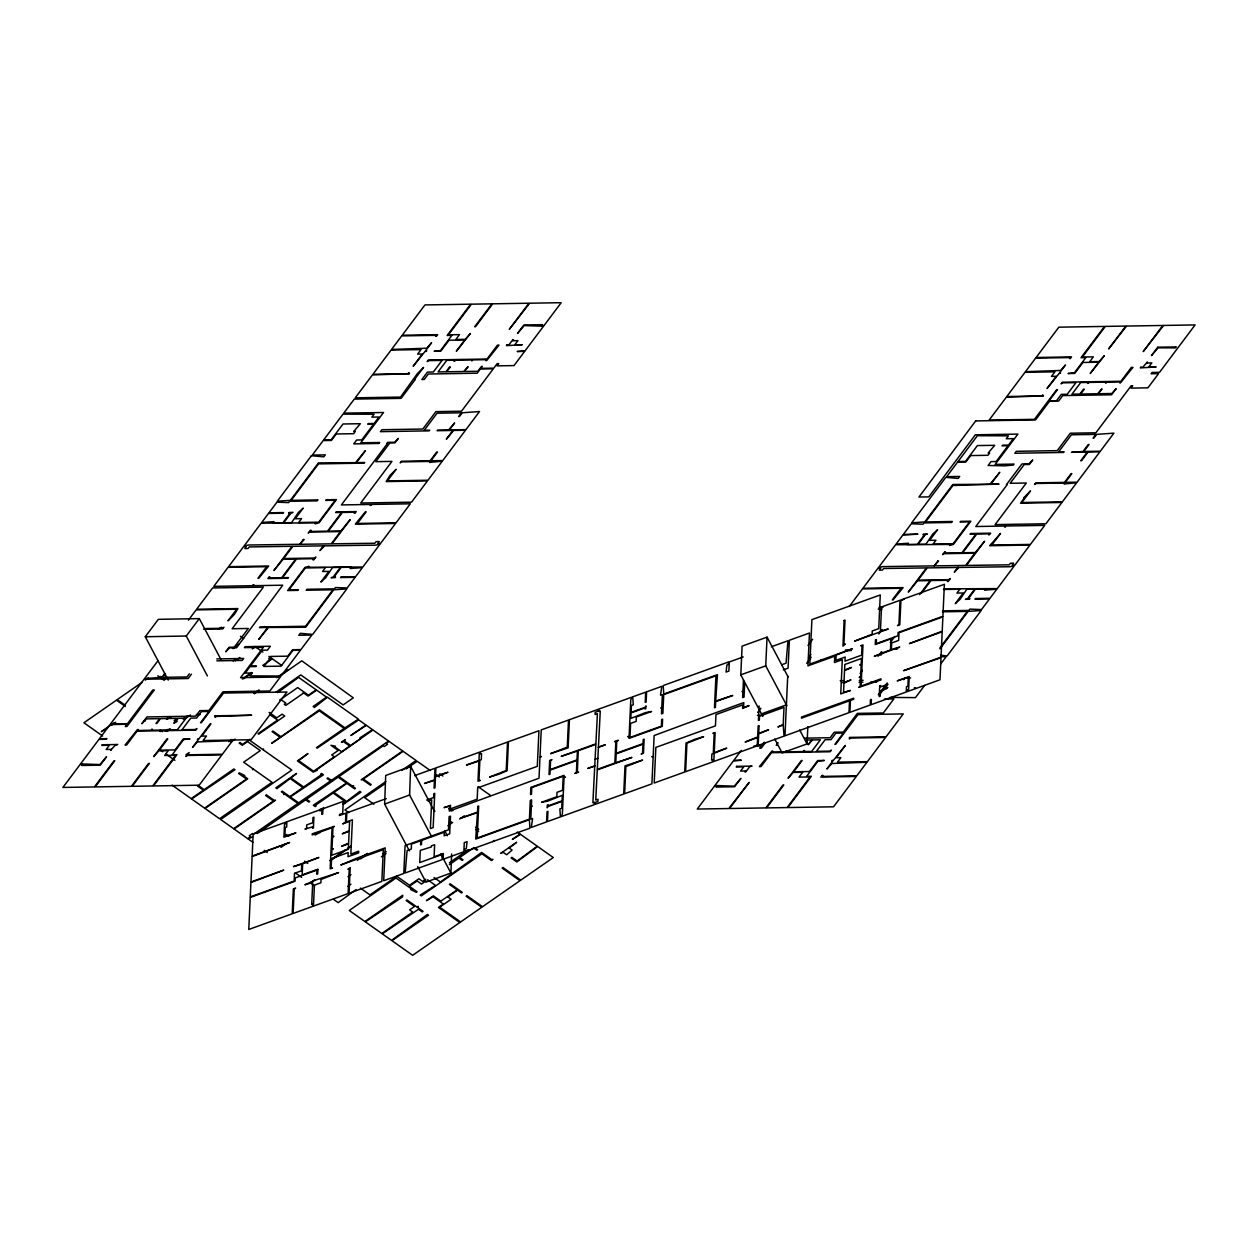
<?xml version="1.0" encoding="UTF-8"?>
<svg xmlns="http://www.w3.org/2000/svg" width="1258" height="1258" viewBox="0 0 1258 1258"><rect width="100%" height="100%" fill="white"/><g stroke="black" fill="none" stroke-linecap="round" stroke-linejoin="round"><path stroke-width="1.5" d="M409.432 850.927L384.633 804.098L385.703 775.478L410.658 766.389L434.529 811.473M431.62 836.633L409.589 795.009L410.658 766.389M417.687 866.526L425.959 882.141L450.914 873.052L451.622 853.962M762.82 716.478L740.789 674.854L742.094 646.156L767.05 637.13L788.168 677.024M743.462 679.918L742.943 691.24L742.016 691.57L742.912 691.79L742.66 697.592L744.044 697.089L744.642 683.833M759.077 705.974L758.417 720.409L759.345 720.063L759.518 716.211L784.001 707.358L783.215 724.482L777.884 726.951L783.199 725.033L784.048 736.119L758.165 745.475L758.7 733.87L768.669 729.734L758.731 733.32L759.093 725.599L758.165 725.929L757.662 736.968L745.161 742.031L757.63 737.518L757.253 745.805L713.821 761.499L714.198 753.212L726.699 748.148L714.23 752.661L715.142 732.502L712.846 733.335L714.198 733.383L713.27 753.542L711.886 754.045L711.603 760.115L712.987 759.612L712.893 761.829L685.626 771.673L686.947 743.242L703.599 736.669L694.841 739.295L686.035 743.022L684.714 772.003L654.207 783.026L655.843 747.409L715.456 725.882L715.975 714.56L742.77 704.873L742.613 708.474L749.108 705.581L743.557 707.578L743.793 702.609L715.142 712.956L654.129 735.537L653.169 756.247L651.786 756.75L653.154 756.797L651.896 783.86L624.644 793.704L625.886 766.641L642.539 760.084L625.006 765.87L623.716 794.034L595.065 804.381L595.16 802.447L597.927 801.456L598.037 799.239L595.742 800.072L597.267 769.927L631.925 757.41L615.775 762.694L616.184 753.856L642.98 744.186L642.571 753.023L641.171 754.061L643.483 753.227L644.127 739.154L643.2 739.484L643.011 743.635L616.216 753.306L616.766 741.166C622.616 738.556 610.743 742.692 615.838 741.497L614.847 763.024L597.298 769.377L600.27 711.006L598.887 711.509L598.997 709.025L631.799 697.184L630.761 699.998L629.11 736.166L627.726 736.669L629.079 736.716L629 738.367L662.274 726.353L662.604 719.183L661.677 719.513L661.378 726.133L629.959 737.487L630.604 723.397L636.139 721.4L636.344 716.981L651.597 711.478L645.637 712.547L630.824 718.428L631.076 712.909L644.945 707.908L644.898 709.009L645.81 708.679L645.952 705.911L644.977 707.358L631.107 712.358L631.422 705.455L633.277 704.794L632.727 696.838L645.668 692.167L645.197 702.389L646.125 702.058L646.596 691.837L661.834 686.333L660.529 695.218L662.368 694.558L661.787 707.248L660.843 708.144L661.755 707.798L661.488 713.884L662.872 713.38L663.737 694.605L715.944 675.75L714.465 707.767L715.393 707.436L715.66 701.634L732.754 695.47L715.692 701.083L717.422 674.665L663.752 694.054L663.233 685.547L728.382 662.023L728.272 664.507L726.888 665.01L726.055 672.087L728.885 671.08L729.294 661.96L743.163 656.959M786.848 705.738L765.729 665.844L767.05 637.13M787.712 676.159L784.976 735.788L848.961 712.673L849.512 700.8L801.456 718.161L801.503 717.06L853.726 698.206L853.663 699.306L850.439 700.47L849.889 712.342L870.221 704.999L870.457 699.747L871.385 699.417L871.149 704.669L906.263 691.979L906.499 686.742L907.883 686.239L908.292 677.402L897.221 680.861L909.235 676.521L908.638 689.494L907.254 689.997L907.175 691.648L939.993 679.792L941 657.714L903.606 670.671L941.031 657.163L942.195 631.768L909.392 643.609L942.226 631.202L942.887 616.845L898.983 632.711L898.637 640.432L891.702 642.948L891.387 649.568L899.69 647.115L874.279 656.299L890.475 649.899L890.979 638.86L875.269 644.536L875.489 639.835L876.401 639.504L876.213 643.64L897.929 635.809L898.086 632.491L942.902 616.294L944.381 584.278L900.948 599.956L899.8 624.817L897.489 625.651L898.904 624.597L900.02 600.302L880.616 607.299L880.506 609.784L881.418 609.454L880.427 631.264L888.258 628.984L854.528 641.171L872.109 634.268L872.25 630.966L878.729 628.623L880.27 594.94L811.897 619.644L809.853 664.082L852.358 648.735L836.161 655.135L835.925 660.371L845.156 657.038L844.967 661.173L861.604 655.166L862.029 645.779L860.676 645.731L862.988 644.898L861.085 686.035L880.962 678.848L880.915 679.965L858.758 687.418L860.173 686.365L860.598 676.977L859.214 677.48L860.629 676.427L861.164 664.554L859.78 665.057L861.195 664.004L861.447 658.484L844.81 664.491L844.558 670.011L851.493 667.511L844.543 670.561L843.992 682.434L850.927 679.933L843.961 682.984L843.536 692.372L850.439 690.422L840.737 693.929L842.31 659.695L834.463 662.526L834.746 656.189L807.95 665.859L809.46 633.01L789.364 640.275L788.074 668.155L783.231 669.901M774.755 739.028L782.099 752.897L807.054 743.887L807.84 726.668M168.242 680.091L145.283 636.737L158.335 619.329L199.314 618.621L221.345 660.246M145.283 636.737L186.263 636.029L199.314 618.621M158.131 660.529L144.576 678.597L161.842 677.354L164.625 673.643L165.411 673.628L162.628 677.339L187.049 676.946L189.376 673.832M188.433 620.147L196.122 609.894L236.693 609.218L227.981 620.839L234.145 614.69L237.966 608.573L196.61 609.249L212.586 587.958L263.378 587.124L232.164 628.733L248.313 628.465L234.271 647.178L229.16 647.257L225.764 651.77L229.459 647.886L236.551 647.776L282.704 585.206L253.173 585.693L253.896 584.734L253.11 584.75L252.386 585.709L213.797 586.354L228.075 567.327L266.665 566.682L257.953 578.287L258.739 578.287L268.725 566.006L228.563 566.682L243.565 546.68L246.316 546.632L244.87 548.567L248.015 548.519L249.226 546.916L292.06 546.302L273.914 570.503L283.176 559.197L295.772 558.992L281.729 577.689L269.133 577.909L269.857 576.935L269.07 576.95L267.86 578.57L287.94 578.224L288.428 577.579L282.515 577.689L296.558 558.977L313.887 558.694L313.006 559.873L313.792 559.857L315.884 557.058L314.374 558.049L283.648 558.552L292.847 546.302L375.78 545.139L380.058 544.101L362.87 567.012L308.226 567.279L308.949 566.304L305.081 567.327L287.657 590.552L297.894 590.379L298.366 589.735L288.915 589.892L305.38 567.956L325.46 567.625L322.551 571.494L328.857 571.384L320.869 582.029L325.586 577.815L332.552 567.515L340.431 567.374L333.166 577.06L331.106 577.721L335.053 577.658L335.524 577.013L333.952 577.045L341.217 567.358L351.061 567.201L350.086 568.49L362.383 567.657L355.605 576.683L341.044 576.919L340.556 577.564L355.133 577.328L347.145 587.973L335.414 587.533L334.455 588.823L306.889 589.279L306.166 590.238L332.93 589.798L305.584 626.248L259.903 627.003L259.431 627.648L267.702 627.506L258.739 639.441L268.489 627.49L305.615 627.255L333.732 589.782L346.815 588.933L312.692 634.409L300.285 633.309L298.806 635.274L311.811 635.07L300.914 649.584L292.642 649.71L287.815 656.157L270.486 656.456L268.787 658.705L270.36 658.689L263.771 666.441L281.1 666.142L292.957 650.339L300.442 650.229L281.069 676.018L250.059 675.892L252.229 672.999L245.137 673.109L249.98 666.661L255.893 666.567L256.38 665.922L250.468 666.017L262.324 650.213L267.451 650.134L270.344 646.266L245.153 646.675L244.414 647.634L263.331 647.335L240.577 677.653L280.345 676.993L269.825 691.019L222.965 691.79L208.922 710.503L199.865 710.66L195.745 716.132L146.919 716.934L141.84 723.712L146.258 718.868L159.64 718.648L156.008 723.476L156.794 723.46L160.426 718.633L177.362 718.349L173.73 723.193L174.516 723.177L178.149 718.334L186.027 718.208L177.315 729.813L169.437 729.954L170.16 728.98L168.651 729.954L151.715 730.238L152.438 729.278L151.652 729.278L150.929 730.253L137.547 730.473L138.27 729.514L137.484 729.514L125.077 745.019L126.649 744.988L137.059 731.118L195.729 730.159L196.94 728.539L195.43 729.514L182.048 729.734L190.76 718.129L196.657 718.035L201.5 711.588L208.985 711.462L200.509 722.752L201.296 722.737L223.562 693.064L286.966 692.01L251.144 739.751L203.104 740.537L206.501 736.024L201.767 736.103L210.967 723.853L210.18 723.853L199.047 738.698L197.38 739.358L198.56 739.342L192.505 747.409L197.412 741.906L232.557 740.695L222.383 754.234L187.725 754.816L188.464 753.841L187.678 753.856L186.467 755.476L221.895 754.879L199.157 785.196L153.476 785.951L176.953 754.674L172.22 754.753L183.589 739.594L189.989 738.855L183.291 738.965L175.066 749.925L159.31 750.177L167.786 738.902L167 738.902L153.68 756.64L158.822 750.822L168.273 750.68L164.656 755.508L175.68 755.335L152.69 785.967L132.2 786.313L149.387 763.402L148.601 763.417L131.414 786.313L95.183 786.91L114.793 760.791L114.006 760.807L94.397 786.926L62.9 787.445L80.087 764.549L82.446 764.518L81.723 765.477L100.231 765.178L106.521 756.781L99.917 764.534L80.559 763.905L98.957 739.389L106.443 739.264L106.93 738.619L99.445 738.745L110.091 724.561L127.027 724.278L125.328 726.526L126.901 726.511L154.247 690.06L152.674 690.092L127.514 723.633L110.578 723.916L144.088 679.241L188.197 678.518L191.468 674.162M757.662 712.515L760.886 708.207M807.982 645.448L812.621 639.268M808.564 657.635L810.875 654.553M741.276 750.413L733.823 760.351L741.308 760.225L733.335 760.996L714.953 785.495L734.31 786.14L740.899 778.388L734.609 786.769L716.101 787.068L716.824 786.108L714.465 786.14L697.278 809.051L728.791 808.532L749.17 782.382L729.577 808.517L765.808 807.919L782.979 785.023L783.781 785.008L766.594 807.903L787.068 807.573L810.058 776.925L799.034 777.114L802.667 772.27L793.216 772.428L788.074 778.246L801.377 760.508L802.164 760.492L793.704 771.783L809.444 771.516L817.684 760.555L824.367 760.445L817.983 761.184L806.598 776.343L811.331 776.265L787.854 807.557L833.535 806.803L856.289 776.485L820.845 777.067L822.056 775.447L822.842 775.447L822.119 776.406L856.777 775.84L866.935 762.285L831.79 763.512L826.899 769L832.938 760.933L831.758 760.964L832.246 760.319L833.425 760.288L845.345 745.444L836.145 757.693L840.879 757.63L837.482 762.144L867.422 761.64L885.569 737.455L850.911 738.021L849.402 739.012L849.433 737.408L886.057 736.811L903.228 713.915L857.956 714.654L835.689 744.327L834.903 744.343L843.363 733.052L835.878 733.178L831.051 739.625L825.138 739.72L816.426 751.341L829.808 751.12L831.334 750.13L830.123 751.749L771.437 752.709L761.043 766.578L759.455 766.609L771.862 751.12L772.648 751.105L771.925 752.064L785.322 751.844L786.046 750.884L786.832 750.869L786.108 751.844L803.029 751.561L803.768 750.586L804.554 750.57L803.831 751.545L811.693 751.419L820.405 739.798L812.542 739.94L808.123 744.783L811.756 739.94L806.111 740.034M806.645 663.296L811.206 657.226M849.276 606.482L862.453 588.917L901.043 588.272L892.331 599.893L893.117 599.877L903.102 587.612L862.941 588.272L877.942 568.27L880.694 568.223L879.248 570.157L882.393 570.11L883.603 568.506L926.454 567.908L908.292 592.093L917.554 580.787L930.149 580.583L919.629 594.609M764.188 742.173L761.892 745.223L756.247 745.318M765.163 742.943L761.294 748.101L759.722 748.133L761.404 745.868L753.888 745.994M778.152 742.723L776.217 745.318L777.004 745.302M902.253 600.16L904.25 598.541L903.511 599.5M878.792 634.001L882.141 629.535M862.406 670.357L860.142 673.376L860.944 673.36M921.579 593.037L930.936 580.567L948.265 580.284L947.384 581.463L948.17 581.448L950.262 578.664L948.752 579.639L918.041 580.142L927.24 567.893L1010.174 566.729L1014.435 565.707L997.264 588.602L944.381 588.838M878.021 656.299L881.528 651.628M880.757 655.245L882.943 652.304M890.192 642.665L894.753 636.595M894.296 648.593L893.809 649.238L897.111 649.191M878.351 694.731L887.173 682.952M879.531 694.715L884.374 688.252L887.315 688.205M887 684.745L884.846 687.607L887.802 687.56M903.653 679.666L904.864 678.046M939.978 647.839L967.323 611.404L942.462 611.813M939.993 648.845L968.11 611.388L981.193 610.523L947.07 656.016L940.622 655.166M924.567 685.484L915.462 697.624L890.145 697.404M940.748 663.909L946.189 656.66L940.622 656.755M257.324 833.519L338.119 777.161L346.485 783.089L313.305 805.214L315.208 806.567L316.01 806.001L315.208 805.435L333.103 792.996L345.856 802.022L342.805 804.145M142.185 682.276L117.246 699.605L125.061 705.125M145.299 680.106L148.413 677.936M218.279 629.377L221.424 627.192M114.053 722.815L101.316 731.669L107.04 728.303M111.38 725.284L115.72 722.281M232.526 648.483L238.878 644.065M233.249 648.593L237.904 645.354M145.047 720.409L144.23 720.976L145.488 720.724M233.17 661L236.378 658.767M252.481 648.184L254.934 646.486M235.293 660.764L239.916 657.541M252.276 648.939L255.374 646.801L262.875 652.1M166.465 718.79L169.641 716.573M166.512 719.372L171.057 717.139L170.396 716.667M165.207 731.385L168.289 729.247M183.07 718.963L187.851 715.645M166.889 731.448L170.05 729.263M184.218 719.403L190.524 715.016M242.322 679.005L251.647 672.527M267.199 661.708L271.87 658.469L268.866 656.346M243.675 678.691L251.631 673.156M262.765 665.419L272.31 658.783L281.682 665.419M254.085 693.362L258.912 689.997M276.65 677.685L287.925 669.838M254.399 693.756L259.195 690.422M278.395 677.087L301.778 660.827L353.309 697.828L343.151 704.905L300.788 674.933L275.675 692.387M185.995 754.737L189.187 752.52M185.728 756.467L188.889 754.265M277.531 692.655L298.602 677.386L316.198 689.84L308.477 695.202L304.074 692.089L303.272 692.655L303.414 691.617L297.706 687.576L279.811 700.014L281.069 699.763L285.912 703.175L284.277 704.307L285.818 705.392L303.713 692.969L308.116 696.083L316.639 690.139L326.545 697.152L313.132 706.477L314.484 707.421L327.394 697.184L358.42 719.12L344.975 727.847L319.406 709.779L281.053 736.795L272.907 731.04L272.09 731.606L280.235 737.361L271.697 743.305L319.296 710.833L344.157 728.413L316.513 747.629L317.173 748.101L358.672 719.875L365.936 725.017L350.888 735.458L366.377 725.316L372.541 729.671L359.898 737.848L360.779 738.462L350.62 745.538L344.016 740.868C349.284 736.559 337.034 745.082 343.198 741.434L349.803 746.104L341.673 751.749L335.068 747.079L335.446 746.198L330.964 745.302L338.213 750.444L331.719 754.973L334.361 756.829L313.619 771.248L298.665 760.665L307.974 753.573L297.407 760.917L313.258 772.129L317.173 770.321L316.513 769.865L372.966 729.986L388.596 741.041L298.649 802.84L290.284 796.927L323.463 774.786L321.561 773.434L320.759 774L321.561 774.566L303.665 787.005L290.913 777.979L296.558 773.434L275.832 787.838L276.933 788.624L290.095 778.545L302.863 787.571L289.843 796.613L282.154 791.172L281.336 791.738L284.056 793.656L283.679 794.537L284.497 793.971L297.832 803.406L253.597 834.258L252.512 833.488L249.257 835.737L250.578 836.68L247.732 838.661L234.082 829.006L275.549 800.182L274.291 800.434L266.382 794.836L265.564 795.402L273.489 801L233.658 828.692L220.669 819.508L291.809 770.053L263.205 749.831L263.567 748.95L262.765 749.516L249.776 740.333L249.933 739.295L242.621 744.39L239.979 742.519L239.162 743.085L242.244 745.271L247.527 741.591L260.28 750.617L243.627 762.206L253.298 769.047L252.496 769.613L253.739 769.361L272.011 782.287L219.568 818.738L205.038 808.454L247.732 778.796L243.989 776.139L244.807 775.573L239.366 772.868L238.548 773.434L246.474 779.048L204.614 808.155L191.625 798.972L234.963 769.77L233.862 768.984L204.189 789.615L198.245 785.417L197.443 785.967L203.371 790.181L191.185 798.657L172.094 785.149M228.799 741.638L231.928 739.468M231.126 741.874L235.136 739.091M331.121 780.196L330.304 780.762L327.049 778.466L327.866 777.9L332.442 781.124M323.51 807.888L319.595 809.68L320.255 810.152M319.957 810.985L323.133 808.768M280.927 847.373L285.44 844.228M343.387 804.365L360.936 792.163L359.835 791.392L346.673 801.456L333.905 792.43L346.925 783.388L354.614 788.845L355.432 788.279L352.712 786.36L353.529 785.794L352.271 786.046L338.937 776.595L383.171 745.742L384.256 746.529L387.511 744.264L386.19 743.336L389.036 741.355L402.67 750.995L361.219 779.818L362.461 779.567L370.387 785.181L371.204 784.615L363.279 779.001L403.11 751.309L416.099 760.492L401.758 770.462M385.829 781.548L344.959 809.948L348.702 812.589M385.42 783.372L364.757 797.729L373.893 804.192M406.082 769L417.2 761.279L430.267 770.525M315.113 835.013L320.255 832.371M329.753 860.629L345.117 849.968M348.12 847.876L351.124 845.785M330.508 860.724L350.998 846.492M317.362 870.237L317.912 869.482M314.689 879.751L310.223 882.864L314.469 885.852M357.319 860.299L367.273 853.38M360.7 858.884L368.201 853.663M347.963 876.684L350.951 874.609M383.092 853.805L386.19 851.65M381.347 856.871L386.049 853.6M347.868 886.324L350.888 884.217M356.093 889.548L338.166 902.631L333.37 899.234M447.879 825.735L452.613 822.449M459.705 819.052L464.375 815.813M425.77 879.216L422.625 881.418L418.883 878.76L409.526 885.27L396.773 876.244L369.946 894.878L360.37 888.117M449.389 862.799L468.291 849.653M426.069 880.867L421.493 884.044L417.106 880.93L409.369 886.292L417.074 891.749L416.256 892.315L410.831 889.61L411.649 889.044L396.018 877.99L349.268 910.477L364.899 921.532L402.702 895.256L402.576 896.875L365.339 921.847L381.834 933.515L412.734 912.05L409.652 909.864L414.527 906.468L406.177 900.555L406.979 899.989L417.106 907.16L418.316 906.31L417.546 907.474L423.05 911.358L422.232 911.924L418.489 909.282L382.275 933.829L391.521 940.371L427.453 914.472L428.538 915.242L391.961 940.685L412.64 955.309L459.799 922.539L438.46 907.443L443.335 904.046L432.988 896.734L426.446 900.649L433.365 895.853L440.85 901.137L457.11 889.846L449.405 884.39L450.222 883.824L462.315 892.394L461.497 892.96L457.55 890.145L447.785 896.938L451.087 899.266L439.702 907.175L460.617 921.972L481.751 907.27L466.12 896.231L466.938 895.665L482.553 906.704L519.963 880.71L502.131 868.099L502.948 867.533L520.765 880.144L553.284 857.547L537.669 846.492L516.786 861.934L511.062 857.893L511.88 857.327L517.148 861.054L537.229 846.178L520.498 834.353L512.336 839.4L520.057 834.038L517.29 832.088M449.358 864.671L458.903 858.05L462.189 860.378L463.007 859.812L459.705 857.484L473.527 847.876L476.829 850.204L477.647 849.637L475.886 848.395M492.821 841.555L494.441 840.423M384.633 804.098L409.589 795.009M414.653 775.62L434.969 768.276L434.45 779.866L424.512 783.451L434.419 780.416L434.057 788.153L434.985 787.822L435.488 776.768L447.974 772.27L435.52 776.217L435.897 767.946L479.329 752.253L478.952 760.54L466.482 765.037L478.921 761.09L477.993 781.234L480.304 780.4L478.952 780.353L479.88 760.194L481.264 759.706L481.547 753.621L480.163 754.124L480.257 751.922L507.524 742.078L506.203 770.509L489.551 777.067L499.222 774.11L507.116 770.729L508.436 741.733L538.943 730.725L537.292 766.342L477.694 787.87L477.175 799.192L450.38 808.863L450.537 805.277L444.074 807.605L449.593 806.158L449.358 811.127L539.022 778.199L539.981 757.489L541.396 756.435L539.996 756.939L541.239 729.892L568.506 720.048L567.264 747.095L550.611 753.652L568.129 747.865L569.434 719.702L598.085 709.355L597.99 711.289L595.223 712.295L595.113 714.497L597.408 713.679L595.883 743.824L561.225 756.341L577.375 751.042L576.966 759.879L550.171 769.566L550.579 760.728L551.979 759.675L549.667 760.508L549.023 774.582L549.95 774.252L550.139 770.116L576.935 760.43L576.384 772.585C570.534 775.18 582.407 771.06 577.312 772.255L578.287 750.712L595.852 744.374L592.88 802.73L594.263 802.227L594.153 804.711L561.335 816.568L562.389 813.753L564.04 777.586L565.424 777.082L564.071 777.035L564.15 775.368L530.876 787.382L530.546 794.569L531.474 794.238L531.772 787.602L563.191 776.265L562.546 790.339L557.011 792.336L556.807 796.754L541.553 802.258L547.513 801.204L562.326 795.308L562.059 800.827L548.205 805.843L548.252 804.727L547.324 805.073L547.199 807.825L548.173 806.394L562.043 801.377L561.728 808.281L559.873 808.957L560.423 816.898L547.482 821.568L547.953 811.363L547.026 811.693L546.554 821.899L531.316 827.418L532.621 818.518L530.782 819.194L531.363 806.488L532.291 806.158L531.395 805.938L531.662 799.868L530.278 800.371L529.414 819.131L477.207 838.001L478.685 805.969L477.757 806.299L477.49 812.102L460.397 818.282L477.458 812.652L475.728 839.07L529.398 819.697L529.917 828.189L464.768 851.729L464.878 849.244L466.262 848.741L467.095 841.649L464.265 842.671L463.856 851.776L443.068 859.293L443.335 853.49L434.089 856.824L434.639 844.684L431.415 845.848L431.352 846.949L420.298 850.408L419.732 862.563L442.376 854.371L442.14 859.623L405.17 872.973L407.12 850.55L411.272 849.056L411.492 844.087L420.738 840.753L420.549 844.889L421.477 844.558L421.666 840.407L444.31 832.23L444.137 835.831L449.688 833.818L450.207 822.496L451.15 821.616L450.222 821.946L450.49 816.159L449.106 816.646L448.508 829.903L405.076 845.596L403.787 873.477L383.69 880.742L385.2 847.876L358.404 857.563L340.792 865.001L383.297 849.653L381.834 881.402L349.032 893.259L350.211 867.58L347.868 869.247L349.221 869.294L348.104 893.589L313.462 906.106L314.421 885.129L320.884 882.786L321.042 879.468L338.622 872.58L316.481 879.767L304.892 884.767L312.723 882.471L311.717 904.282L312.644 903.952L312.534 906.436L293.13 913.45L294.246 889.154L295.661 888.101L293.35 888.934L292.202 913.78L248.769 929.473L250.248 897.441L295.064 881.26L295.221 877.942L316.937 870.096L316.733 874.231L317.661 873.901L317.881 869.215L302.172 874.892L302.675 863.837L318.872 857.453L293.46 866.62L301.747 864.183L301.448 870.803L294.514 873.304L294.168 881.04L250.263 896.891L250.924 882.534L283.758 870.127L250.955 881.984L252.119 856.588L289.576 842.514L252.15 856.038L253.157 833.944L285.975 822.103L285.896 823.754L284.512 824.257L283.915 837.23L295.929 832.89L284.858 836.35L285.267 827.512L286.651 827.009L286.887 821.757L322.001 809.083L321.765 814.319L322.693 813.989L322.929 808.737L343.261 801.393L342.711 813.266L339.487 814.445L339.424 815.546L345.903 813.203L345.478 822.323L342.679 823.88L349.614 821.364L349.189 830.752L342.223 833.818L349.158 831.302L348.608 843.175L341.657 846.241L348.592 843.725L348.324 849.26L331.703 855.267L331.955 849.732L333.37 848.694L331.97 849.181L332.521 837.309L333.936 836.255L332.552 836.759L332.977 827.371L334.392 826.317L312.236 833.787L312.188 834.887L332.049 827.717L330.162 868.853L332.474 868.004L331.121 867.957L331.546 858.569L348.183 852.562L347.994 856.714L358.609 852.861L358.687 851.21L350.84 854.056L352.413 819.823L346.406 821.993L346.831 812.872L386.269 798.626M771.343 646.769L787.98 640.762L786.03 663.186L781.878 664.696M740.789 674.854L765.729 665.844M426.635 800.057L433.633 797.541L433.806 793.672L434.733 793.342L433.916 811.284L434.828 810.954L433.884 811.835L433.161 827.575L430.393 828.566L431.714 799.868L428.145 801.142M761.436 713.884L786.392 704.873M595.081 759.297L597.865 758.307M943.421 589.499L959.838 589.216L956.945 593.084L963.235 592.99L955.262 603.636L959.98 599.406L966.93 589.106L974.808 588.98L967.544 598.651L965.484 599.327L969.431 599.264L969.918 598.619L968.33 598.635L975.595 588.964L985.439 588.807L984.479 590.096L996.776 589.247L989.999 598.273L975.422 598.525L974.934 599.17L989.511 598.918L981.523 609.564L969.808 609.124L968.833 610.413L942.997 610.838M879.043 607.441L882.912 607.378M878.226 609.045L882.141 608.982M205.164 628.544L222.414 628.261L223.924 627.27L222.713 628.89L203.544 629.204M868.224 635.652L869.011 635.636L867.737 636.296M216.785 658.925L243.675 658.484L242.228 660.419L216.863 660.843M845.297 650.04L851.037 649.946M845.596 650.669L851.351 650.575M821.034 659.679L821.82 659.664M906.782 678.015L910.635 677.952M840.218 680.704L843.866 680.641M859.356 680.389L863.098 680.326M841.508 682.591L845.407 682.528M859.057 682.308L862.957 682.245M870.756 682.119L876.606 682.009M914.299 687.764L915.478 687.749M884.405 699.086L893.856 698.929L883.336 712.971L857.343 713.396L843.3 732.093L834.243 732.25L830.138 737.738L804.743 738.147M196.358 714.607L200.274 714.544M757.41 715.362L763.119 715.267M478.024 786.627L490.51 795.465M439.765 773.827L442.895 776.029M240.467 636.265L243.659 638.514M436.495 774.912L439.372 776.957M449.641 808.171L452.786 810.388M475.681 827.166L478.732 829.321M448.823 808.721L451.968 810.954M475.571 829.368L478.622 831.522M269.102 712.39L276.807 717.831L282.091 714.167L284.733 716.038L258.723 734.122L258.063 733.65L277.578 720.079L269.589 714.45M160.143 676.364L164.829 679.682M157.769 675.813L164.027 680.248M434.057 877.534L440.394 882.015L481.61 852.437L491.721 859.607L492.979 859.356L491.359 860.472L481.893 853.789L421.32 895.885L420.219 895.114L435.52 885.412L427.594 879.798M177.205 721.494L175.004 719.938L174.202 720.504L176.403 722.061M162.581 731.669L160.379 730.112L159.562 730.678L160.882 731.606M125.344 706.477L116.444 700.171L83.924 722.784L102.59 735.977M286.148 834.479L288.79 836.35M159.672 749.564L162.722 751.718M165.757 753.872L174.893 760.335M304.578 861.195L307.77 863.46M252.496 836.885L248.172 838.96L252.858 842.278M264.227 850.329L267.309 852.515M295.41 872.958L301.621 877.345M799.711 730.017L807.054 743.887M444.624 830.547L447.376 835.752M440.803 853.978L450.914 873.052M186.263 636.029L207.381 675.923M305.191 829.006L312.55 826.883L312.487 828.267L313.415 827.921L313.918 817.165L312.99 817.496L312.739 822.732L306.748 824.902L306.575 828.503L305.191 829.006M587.926 768.402L594.751 765.949L587.926 768.402M598.431 747.236L605.24 744.783L598.431 747.236M844.118 620.493L842.939 646.172L845.313 643.954L843.914 644.458L845.03 620.163L844.118 620.493M879.735 685.814L879.232 696.586L880.16 696.256L880.396 691.004L886.403 688.834L886.575 685.248L887.991 684.195L880.6 686.868L880.663 685.484L879.735 685.814M311.418 455.726L277.295 501.203L290.378 500.354L318.494 462.881L355.621 462.645L365.355 450.694L356.407 462.63L364.678 462.488L364.191 463.133L318.51 463.887L291.164 500.338L317.944 499.898L317.22 500.873L289.654 501.313L288.68 502.618L276.964 502.162L268.976 512.808L283.537 512.572L283.066 513.217L268.489 513.453L261.711 522.495L274.008 521.645L273.049 522.935L282.893 522.778L290.142 513.091L288.569 513.122L289.057 512.478L292.988 512.415L290.928 513.091L283.679 522.762L291.557 522.636L298.508 512.321L303.225 508.106L295.237 518.752L301.543 518.642L298.633 522.51L318.714 522.18L335.178 500.244L325.728 500.401L326.215 499.756L336.452 499.599L319.029 522.809L315.145 523.831L315.868 522.872L261.224 523.139L244.052 546.035L248.313 545.013L331.247 543.849L340.446 531.584L309.735 532.087L308.21 533.077L310.301 530.278L311.103 530.278L310.207 531.442L327.536 531.159L341.578 512.462L335.666 512.556L336.153 511.912L356.234 511.581L355.023 513.185L354.237 513.201L354.96 512.242L342.365 512.446L328.322 531.143L340.934 530.939L350.18 519.648L332.033 543.833L374.884 543.236L376.079 541.632L379.24 541.569L377.777 543.503L380.545 543.456L395.547 523.47L355.385 524.13L355.857 523.485L365.355 511.864L366.157 511.849L357.429 523.454L396.034 522.825L410.312 503.798L371.708 504.427L370.984 505.401L370.198 505.401L370.921 504.442L341.39 504.93L387.621 443.319L386.835 443.335L387.558 442.376L394.65 442.25L398.33 438.366L394.949 442.879L389.823 442.973L375.796 461.67L391.93 461.403L360.716 503.011L411.523 502.178L427.484 480.886L386.143 481.578L389.949 475.461L396.128 469.297L387.417 480.918L427.972 480.241L442.25 461.214L429.717 462.378L430.44 461.403L401.695 461.89L400.186 462.865L401.381 461.246L430.142 460.774L436.668 452.062L437.454 452.062L430.928 460.758L442.737 460.57L465.491 430.252L453.666 430.44L446.354 439.168L452.88 430.456L437.139 430.723L437.611 430.079L448.65 429.89L454.625 422.94L449.436 429.874L465.963 429.607L479.518 411.539L462.252 412.781L459.469 416.492L458.683 416.508L461.466 412.797L437.061 413.206L424.229 430.299L429.733 430.205L429.261 430.849L380.419 431.651L381.882 429.717L422.83 429.041L435.897 411.633L461.497 411.209L493.325 368.798L480.32 369.003L477.175 373.201L428.349 374.003L424.229 379.491L421.87 379.523L427.437 372.101L433.35 372.006L442.061 360.401L428.664 360.621L427.154 361.596L428.365 359.992L487.035 359.017L497.445 345.148L499.017 345.132L486.626 360.621L485.824 360.637L486.563 359.662L473.165 359.882L471.656 360.873L472.379 359.898L455.443 360.181L454.72 361.14L453.934 361.156L454.657 360.197L446.779 360.323L438.067 371.928L445.945 371.802L449.578 366.959L450.364 366.959L446.732 371.786L463.667 371.503L468.086 366.66L464.454 371.503L477.851 371.283L481.468 366.44L482.27 366.424L480.808 368.358L493.812 368.154L497.193 363.625L498.766 363.609L497.083 365.858L514.003 365.591L524.665 351.391L517.18 351.517L525.136 350.746L543.535 326.231L524.177 325.602L517.588 333.354L523.878 324.973L542.387 324.658L541.648 325.633L544.022 325.586L561.194 302.691L529.697 303.209L509.301 329.344L528.91 303.225L492.68 303.823L475.493 326.718L474.706 326.734L491.894 303.838L471.42 304.169L448.43 334.817L459.453 334.628L455.821 339.471L465.271 339.314L470.413 333.496L456.324 351.249L464.784 339.959L449.043 340.21L440.803 351.186L434.12 351.297L440.504 350.557L451.874 335.399L447.156 335.461L470.634 304.184L424.952 304.939L402.198 335.257L437.642 334.675L436.432 336.279L435.645 336.295L436.369 335.336L401.711 335.902L391.553 349.441L426.682 348.23L431.588 342.726L425.534 350.793L426.714 350.778L426.242 351.422L425.062 351.438L413.143 366.298L422.326 354.033L417.609 354.111L420.99 349.598L391.065 350.086L372.918 374.286L407.576 373.705L409.086 372.73L408.363 373.705L409.542 373.673L372.431 374.931L355.243 397.827L400.531 397.072L417.42 373.547L423.584 367.399L414.385 379.649L415.171 379.633L401.145 398.346L354.284 399.116L343.748 413.143L383.533 412.498L360.779 442.816L379.68 442.501L378.957 443.461L353.75 443.885L356.659 440.017L361.769 439.923L373.626 424.119L367.729 424.213L368.217 423.569L374.113 423.474L378.957 417.027L371.865 417.137L374.051 414.244L343.025 414.118L323.668 439.923L331.153 439.797L343.009 423.993L360.338 423.71L353.734 431.463L355.306 431.431L353.624 433.696L336.295 433.979L331.452 440.426L323.18 440.567L312.298 455.081L325.287 454.861L323.809 456.827L311.418 455.726M102.323 744.752L101.851 745.396L109.32 745.271L106.175 749.469L111.302 749.375L110.578 750.35L115.233 745.176L117.686 744.5L102.323 744.752M303.382 539.525L299.813 544.289L304.169 539.509L303.382 539.525M323.51 545.862L319.941 550.627L324.297 545.862L323.51 545.862M215.039 715.818L215.024 717.406L216.533 716.431L251.663 715.22L215.039 715.818M506.895 344.991L506.408 345.636L522.259 344.739L514.774 344.865L517.919 340.666L512.808 340.761L513.531 339.786L512.745 339.802L508.861 344.959L506.895 344.991M975.673 420.927L918.953 497.036L928.797 496.879L975.375 434.796L1017.911 434.089L995.157 464.406L1014.058 464.092L1013.335 465.067L1004.576 465.837L988.128 465.476L991.037 461.607L996.163 461.529L1008.02 445.725L1002.107 445.819L1002.595 445.175L1008.507 445.08L1013.335 438.617L1006.258 438.743L1008.429 435.834L977.403 435.708L958.046 461.513L965.531 461.387L977.387 445.584L994.716 445.301L988.128 453.053L989.7 453.022L988.002 455.286L970.673 455.569L965.83 462.016L957.558 462.158L946.676 476.672L959.665 476.452L958.187 478.433L945.796 477.332L911.673 522.809L924.756 521.944L952.872 484.487L989.999 484.236L999.748 472.3L990.785 484.236L999.056 484.094L952.888 485.494L925.542 521.944L952.322 521.488L951.598 522.463L924.032 522.919L923.073 524.209L911.342 523.768L903.354 534.414L917.931 534.163L902.867 535.059L896.089 544.085L908.386 543.236L907.427 544.541L917.271 544.368L924.536 534.697L922.947 534.729L923.435 534.084L927.382 534.005L925.322 534.681L918.057 544.352L925.935 544.227L932.886 533.927L937.619 529.697L929.631 540.342L935.921 540.248L933.027 544.116L953.108 543.786L969.556 521.85L960.106 522.007L960.593 521.362L970.83 521.189L953.407 544.415L949.538 545.437L950.262 544.462L895.617 544.73L878.43 567.625L882.691 566.603L965.641 565.44L974.824 553.19L944.113 553.693L942.604 554.668L944.695 551.885L945.481 551.869L944.601 553.048L961.93 552.765L975.956 534.052L970.06 534.147L970.531 533.502L990.628 533.172L989.417 534.792L988.631 534.807L989.354 533.832L976.743 534.037L962.716 552.749L975.312 552.545L984.574 541.239L966.427 565.424L1009.262 564.826L1010.473 563.222L1013.618 563.175L1012.171 565.109L1014.923 565.062L1029.925 545.06L989.763 545.72L990.25 545.076L1000.535 533.439L991.823 545.06L1030.412 544.415L1044.69 525.388L1006.101 526.017L1005.378 526.992L1004.592 527.008L1005.315 526.033L975.783 526.52L1007.233 484.597L1006.447 484.613L1021.936 463.966L1029.028 463.84L1032.724 459.972L1029.327 464.485L1024.216 464.564L1010.174 483.276L1026.324 483.009L995.094 524.617L1045.901 523.768L1061.878 502.492L1020.521 503.169L1024.641 497.681L1023.855 497.696L1030.506 490.903L1021.795 502.508L1062.35 501.848L1076.644 482.805L1064.095 483.968L1064.818 483.009L1036.073 483.481L1034.563 484.456L1035.774 482.852L1064.52 482.38L1071.045 473.668L1071.847 473.653L1065.306 482.364L1077.115 482.16L1099.869 451.842L1088.06 452.047L1081.518 460.758L1080.732 460.758L1087.274 452.062L1071.517 452.314L1083.028 451.496L1088.233 444.561L1089.019 444.546L1083.814 451.48L1100.357 451.197L1113.912 433.145L1096.646 434.387L1093.862 438.099L1093.076 438.099L1095.86 434.387L1071.439 434.796L1058.607 451.889L1064.126 451.795L1063.639 452.44L1014.813 453.257L1016.26 451.323L1057.223 450.647L1070.291 433.224L1095.875 432.799L1131.099 385.876L1132.672 385.844L1130.973 388.109L1147.909 387.826L1158.555 373.642L1151.07 373.752L1152.045 372.462L1159.53 372.337L1195.1 324.926L1163.603 325.445L1143.207 351.595L1162.817 325.46L1126.586 326.058L1108.612 348.969L1125.8 326.074L1105.31 326.404L1082.32 357.052L1093.344 356.863L1089.727 361.706L1099.178 361.549L1104.32 355.731L1090.214 373.484L1098.69 362.194L1082.934 362.461L1074.709 373.422L1068.011 373.532L1074.411 372.793L1085.78 357.634L1081.047 357.712L1104.524 326.42L1058.843 327.174L1036.105 357.492L1071.533 356.91L1070.322 358.53L1069.536 358.53L1070.275 357.571L1035.617 358.137L1025.443 371.692L1060.588 370.465L1065.495 364.977L1059.44 373.044L1060.62 373.013L1058.953 373.689L1047.033 388.533L1056.233 376.284L1051.499 376.362L1054.896 371.833L1024.971 372.337L1006.809 396.522L1041.467 395.956L1042.976 394.965L1042.253 395.94L1043.432 395.924L1006.337 397.166L989.15 420.062L1034.438 419.323L1056.704 389.65L1057.491 389.634L1049.015 400.925L1056.5 400.799L1061.343 394.352L1067.24 394.257L1075.952 382.636L1062.57 382.857L1061.06 383.847L1062.271 382.228L1120.941 381.268L1131.351 367.399L1132.923 367.367L1120.516 382.857L1119.73 382.872L1120.453 381.913L1107.071 382.133L1105.562 383.108L1106.285 382.133L1089.349 382.416L1087.84 383.407L1088.563 382.432L1080.685 382.558L1071.973 394.179L1079.851 394.037L1083.484 389.209L1084.27 389.194L1080.638 394.037L1097.574 393.754L1101.992 388.895L1098.36 393.738L1111.742 393.518L1116.16 388.675L1111.569 394.792L1062.727 395.594L1058.623 401.082L1049.565 401.239L1035.523 419.936L975.673 420.927M736.716 766.342L736.229 766.987L743.714 766.877L740.569 771.06L745.679 770.981L744.956 771.94L745.742 771.94L749.611 766.767L752.064 766.091L736.716 766.342M937.76 561.115L934.191 565.88L938.547 561.115L937.76 561.115M957.888 567.468L954.319 572.217L958.675 567.452L957.888 567.468M1140.802 367.242L1140.314 367.886L1156.149 366.99L1148.68 367.1L1151.825 362.917L1146.698 362.996L1147.422 362.037L1142.767 367.21L1140.802 367.242M1157.769 347.208L1151.479 355.589L1158.083 347.837L1175.554 347.868L1176.277 346.909L1157.769 347.208M306.465 799.239L305.647 799.805L308.902 802.101L309.704 801.535L306.465 799.239M516.519 842.373L500.668 853.38L503.137 852.279L506.659 854.78L512.1 850.062L509.238 848.049L516.519 842.373"/></g></svg>
